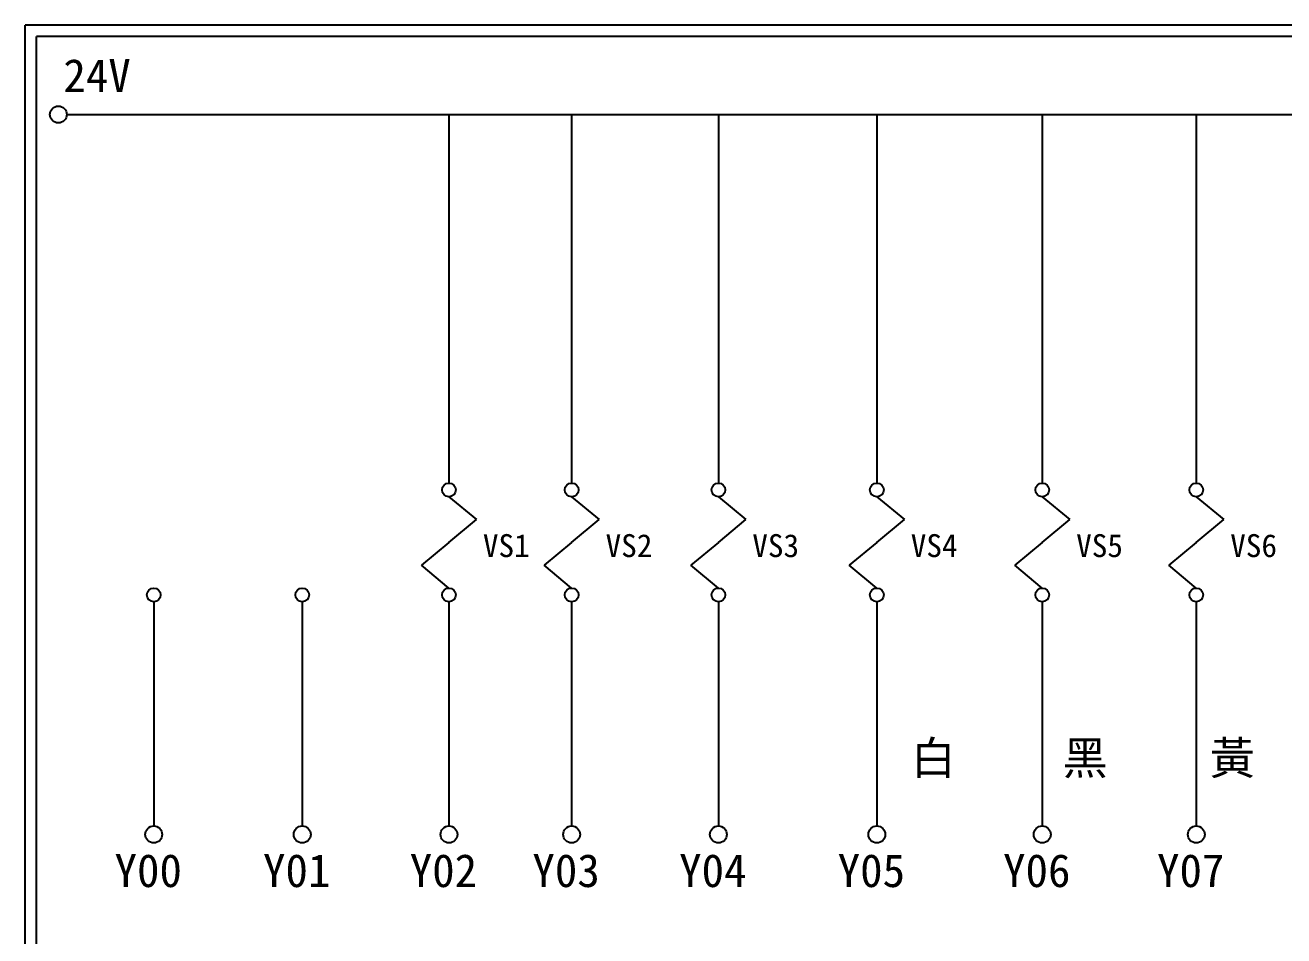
# Model space of a CAD drawing. Extents: x 926 to 1213, y 3 to 207.
# Drawn here: x 925.7 to 1063, y 107.6 to 207 of the extents above; entities that cross this region are included whole.
import ezdxf

# ---------------------------------------------------------------- set-up
doc = ezdxf.new("R2010")
doc.units = 0
doc.layers.add('圖框層', color=7, linetype='CONTINUOUS')
doc.layers.add('標尺寸層', color=3, linetype='CONTINUOUS')
doc.styles.add('STSL', font='KAIU.TTF')

msp = doc.modelspace()

# ---------------------------------------------------------------- linework, layer by layer
at = {"layer": '圖框層', "color": 7}
for p, q in [((1212.74, 206.97), (925.74, 206.97)), ((925.74, 3), (925.74, 206.97)), ((1211.49, 205.72), (926.99, 205.72)), ((926.99, 4.25), (926.99, 205.72))]:
    msp.add_line(p, q, dxfattribs=at)
at = {"layer": '標尺寸層', "color": 7}
for p, q in [((930.28, 197.22), (1207.88, 197.22)), ((971.96, 197.22), (971.96, 157.03)), ((985.34, 197.22), (985.34, 157.03)), ((1001.34, 197.22), (1001.34, 157.03)), ((1018.62, 197.22), (1018.62, 157.03)), ((1036.66, 197.22), (1036.66, 157.03)), ((1053.46, 197.22), (1053.46, 157.03)), ((971.96, 155.53), (974.96, 153.04)), ((985.34, 155.53), (988.34, 153.04)), ((1001.34, 155.53), (1004.34, 153.04)), ((1018.62, 155.53), (1021.63, 153.04)), ((1036.66, 155.53), (1039.67, 153.04)), ((1053.46, 155.53), (1056.46, 153.04)), ((971.96, 150.55), (974.96, 153.04)), ((985.34, 150.55), (988.34, 153.04)), ((1001.34, 150.55), (1004.34, 153.04)), ((1018.62, 150.55), (1021.63, 153.04)), ((1036.66, 150.55), (1039.67, 153.04)), ((1053.46, 150.55), (1056.46, 153.04)), ((971.96, 150.55), (968.95, 148.06)), ((985.34, 150.55), (982.33, 148.06)), ((1001.34, 150.55), (998.33, 148.06)), ((1018.62, 150.55), (1015.62, 148.06)), ((1036.66, 150.55), (1033.66, 148.06)), ((1053.46, 150.55), (1050.45, 148.06)), ((971.96, 145.57), (968.95, 148.06)), ((985.34, 145.57), (982.33, 148.06)), ((1001.34, 145.57), (998.33, 148.06)), ((1018.62, 145.57), (1015.62, 148.06)), ((1036.66, 145.57), (1033.66, 148.06)), ((1053.46, 145.57), (1050.45, 148.06)), ((939.76, 144.07), (939.76, 119.62)), ((955.96, 144.07), (955.96, 119.62)), ((971.96, 144.07), (971.96, 119.62)), ((985.34, 144.07), (985.34, 119.62)), ((1001.34, 144.07), (1001.34, 119.62)), ((1018.62, 144.07), (1018.62, 119.62)), ((1036.66, 144.07), (1036.66, 119.62)), ((1053.46, 144.07), (1053.46, 119.62))]:
    msp.add_line(p, q, dxfattribs=at)
for centre, radius in [((929.36, 197.22), 0.92), ((971.96, 156.28), 0.751), ((985.34, 156.28), 0.751), ((1001.34, 156.28), 0.751), ((1018.62, 156.28), 0.751), ((1036.66, 156.28), 0.751), ((1053.46, 156.28), 0.751), ((939.76, 144.82), 0.751), ((955.96, 144.82), 0.751), ((971.96, 144.82), 0.751), ((985.34, 144.82), 0.751), ((1001.34, 144.82), 0.751), ((1018.62, 144.82), 0.751), ((1036.66, 144.82), 0.751), ((1053.46, 144.82), 0.751), ((939.76, 118.7), 0.92), ((955.96, 118.7), 0.92), ((971.96, 118.7), 0.92), ((985.34, 118.7), 0.92), ((1001.34, 118.7), 0.92), ((1018.62, 118.7), 0.92), ((1036.66, 118.7), 0.92), ((1053.46, 118.7), 0.92)]:
    msp.add_circle(centre, radius, dxfattribs=at)

# ---------------------------------------------------------------- texts
at = {"layer": '圖框層', "color": 4, "style": 'STSL'}
for s, height, p in [('24V', 3.6, (929.91, 199.68)), ('VS1', 2.5, (975.66, 148.95)), ('VS2', 2.5, (989.04, 148.95)), ('VS3', 2.5, (1005.04, 148.95)), ('VS4', 2.5, (1022.32, 148.95)), ('VS5', 2.5, (1040.36, 148.95)), ('VS6', 2.5, (1057.16, 148.95)), ('白', 3.6, (1022.32, 125.24)), ('黑', 3.6, (1038.88, 125.24)), ('黃', 3.6, (1054.93, 125.24)), ('Y00', 3.6, (935.49, 112.96)), ('Y01', 3.6, (951.68, 112.96)), ('Y02', 3.6, (967.68, 112.96)), ('Y03', 3.6, (981.06, 112.96)), ('Y04', 3.6, (997.06, 112.96)), ('Y05', 3.6, (1014.35, 112.96)), ('Y06', 3.6, (1032.39, 112.96)), ('Y07', 3.6, (1049.18, 112.96))]:
    msp.add_text(s, height=height, dxfattribs=at).set_placement(p)

doc.saveas('drawing.dxf')
